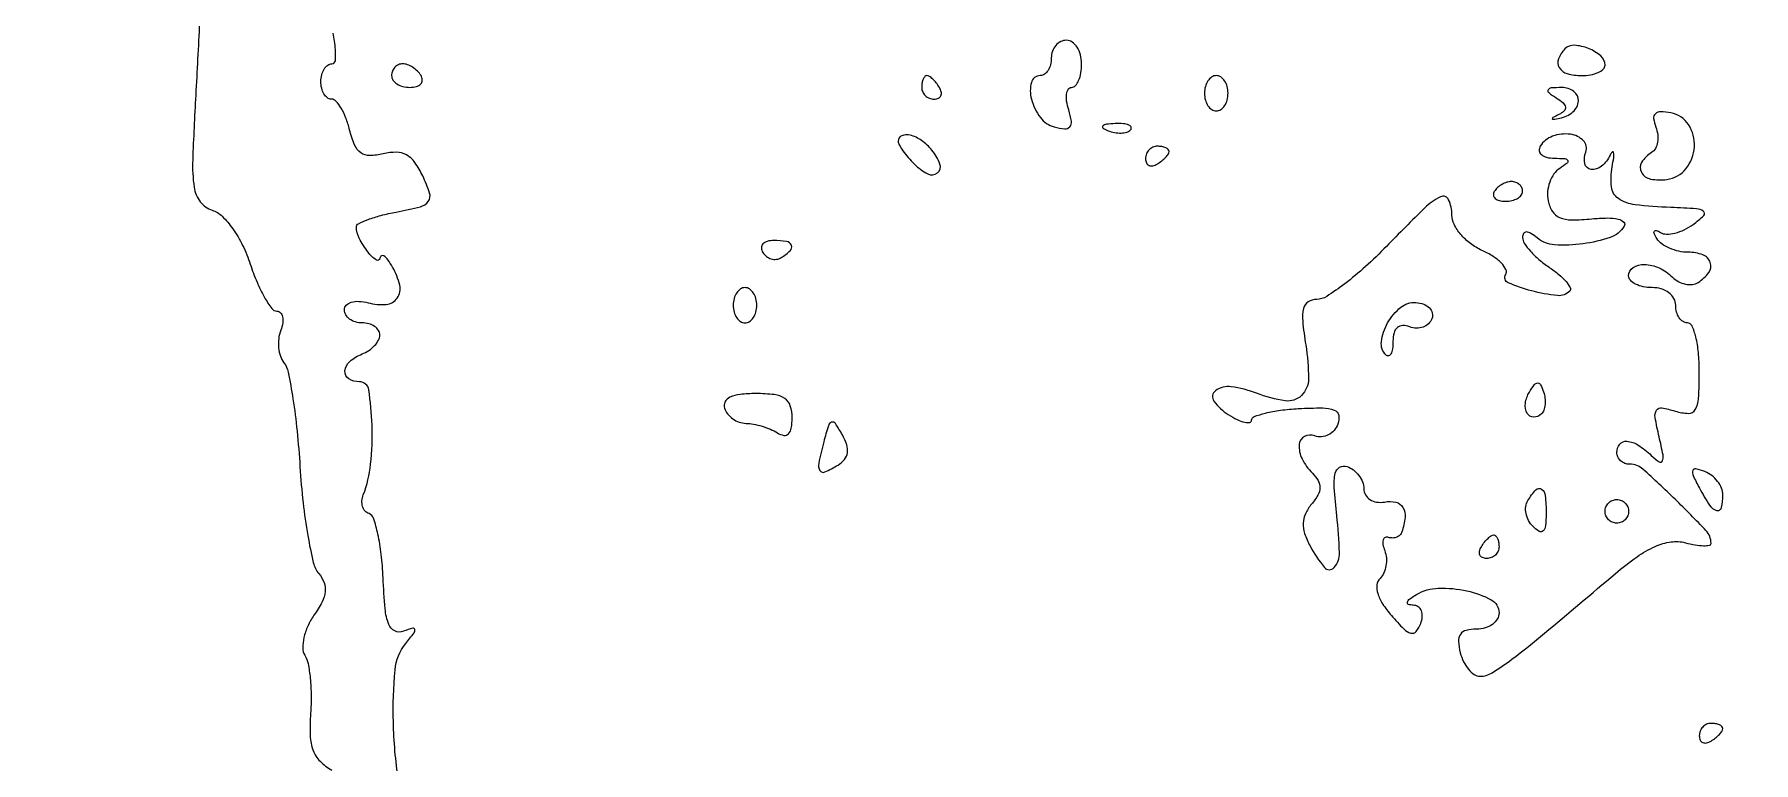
# Model space of a CAD drawing. Extents: x 0 to 4160, y 0 to 3120.
# Drawn here: x 3637.7 to 3783.6, y 545.7 to 607.5 of the extents above; entities that cross this region are included whole.
import ezdxf

# ---------------------------------------------------------------- set-up
doc = ezdxf.new("R2010")
doc.units = 0

msp = doc.modelspace()

# ---------------------------------------------------------------- linework, layer by layer
for points in [[(4159.499279, 606.274193, 0.000001), (4159.667734, 974.478125, 0.000057), (4159.806661, 1380.08378, 0.000034), (4159.883999, 1862.25)], [(757.647081, 3119.740147, 0.000002), (520.492565, 3119.487217, 0.4139)], [(1964.75, 0.149832, 0.000016), (2717.930904, 0.232101, 0.000028), (3351.473438, 0.357111)], [(3651.701675, 608.498388, -0.00105), (3651.372114, 602.339184, 0.004674), (3651.118263, 596.849513, 0.044965), (3651.242026, 594.516886, 0.127925), (3651.757688, 593.288143, 0.154116), (3652.777381, 592.570656, -0.118814), (3653.620744, 592.060695, -0.044359), (3654.520078, 590.996786, -0.039822), (3655.353611, 589.585536, -0.033795), (3656.006115, 587.981473, 0.020084), (3656.578383, 586.456198, 0.029347), (3657.212291, 585.169558, 0.029006), (3657.823899, 584.224645, 0.238988), (3658.267048, 584, -0.20697), (3658.575167, 583.866749, -0.14057), (3658.752446, 583.522143, -0.090963), (3658.760014, 582.996458, -0.049885), (3658.589736, 582.373252, 0.063411), (3658.417248, 581.667658, 0.05268), (3658.411187, 580.894406, 0.054746), (3658.562582, 580.172818, 0.089111), (3658.858506, 579.623252, -0.119821), (3659.232128, 578.815407, -0.010366), (3659.627766, 576.564035, -0.013184), (3659.977418, 573.822597, -0.009854), (3660.223247, 570.786228, 0.012402), (3660.486085, 567.733285, 0.015878), (3660.886592, 564.940528, 0.013788), (3661.354437, 562.653333, 0.116367), (3661.819012, 561.718078, -0.081717), (3662.267448, 560.952108, -0.12075), (3662.365052, 560.183074, -0.091727), (3662.096243, 559.304873, -0.032771), (3661.41359, 558.180095, 0.045862), (3660.88434, 557.254353, 0.050987), (3660.554969, 556.279439, 0.057553), (3660.458868, 555.400801, 0.137745), (3660.638369, 554.776114, -0.091665), (3660.913202, 554.069116, -0.022359), (3661.092475, 552.825999, -0.022168), (3661.172047, 551.358905, -0.020486), (3661.125124, 549.851146, 0.026879), (3661.090306, 547.951991, 0.080961), (3661.343075, 546.685429, 0.108018), (3661.930922, 545.775842, 0.072739), (3662.928822, 545.038093, -0.060609)], [(3668.577027, 544.210822, -0.03072), (3668.153363, 549.089999, -0.028228), (3668.292426, 553.539068, -0.149773), (3669.19676, 555.770618, 0.008016), (3669.911732, 556.67991, 0.212245), (3669.98123, 556.974061, 0.443796), (3669.803874, 557.082595, 0.017745), (3669, 556.814692, -0.202755), (3668.26467, 556.846267, -0.193965), (3667.757355, 557.396736, -0.068378), (3667.452537, 558.729105, -0.011273), (3667.278597, 561.367929, 0.017502), (3667.123103, 563.350385, 0.025722), (3666.836583, 565.074206, 0.023603), (3666.476841, 566.408585, 0.239031), (3666.084774, 566.805075, -0.134521), (3665.752023, 567.027479, -0.105719), (3665.541882, 567.408944, -0.091431), (3665.488113, 567.893529, -0.073774), (3665.602157, 568.405622, 0.065704), (3666.224234, 571.001684, 0.034437), (3666.341078, 574.327069, 0.028847), (3666.066622, 577.321382, 0.371192), (3665.278466, 578, -0.141621), (3664.361925, 578.264917, -0.282576), (3664.040892, 578.917368, -0.192018), (3664.458777, 579.734058, -0.088234), (3665.5, 580.361626, 0.055615), (3666.073647, 580.65847, 0.05786), (3666.559375, 581.071116, 0.064334), (3666.889786, 581.531511, 0.12413), (3667, 581.968615, 0.143927), (3666.884389, 582.361926, 0.099493), (3666.559375, 582.697031, 0.083896), (3666.073382, 582.922835, 0.066987), (3665.5, 583, -0.072803), (3664.926814, 583.083904, -0.087528), (3664.440625, 583.32801, -0.100509), (3664.115603, 583.69081, -0.133328), (3664, 584.116631, -0.196983), (3664.158725, 584.503889, -0.126681), (3664.580515, 584.757183, -0.086541), (3665.224988, 584.832365, -0.049856), (3665.999004, 584.710511, 0.084221), (3667.547156, 584.574337, 0.225694), (3668.481124, 585.11439, 0.210783), (3668.689871, 586.217041, 0.074877), (3668.084531, 587.74208, 0.024518), (3667.686524, 588.354418, 0.082401), (3667.348103, 588.689861, 0.297156), (3667.133587, 588.698201, 0.25169), (3667.015096, 588.5, -0.590424), (3666.697758, 588.343404, -0.07866), (3666.007648, 589.006297, -0.042116), (3665.260521, 590.186587, -0.114542), (3665.015313, 591.138709, -0.291463), (3665.186327, 591.421917, -0.024851), (3666.001463, 591.776829, -0.026743), (3667.094346, 592.123881, -0.017143), (3668.393922, 592.414122, 0.015212), (3670.442018, 592.863236, 0.174616), (3671.115813, 593.316369, 0.242209), (3671.227018, 594.015451, 0.030634), (3670.643922, 595.480593, 0.044101), (3669.978441, 596.621204, 0.11141), (3669.268308, 597.260037, 0.125627), (3668.409405, 597.489207, 0.064143), (3667.293519, 597.357695, -0.056398), (3666.153428, 597.205455, -0.161646), (3665.39986, 597.438931, -0.139061), (3664.866487, 598.107375, -0.037824), (3664.435111, 599.402515, 0.030348), (3664.120244, 600.397158, 0.042253), (3663.712782, 601.236989, 0.04894), (3663.278751, 601.827333, 0.212886), (3662.891592, 602, -0.16469), (3662.551479, 602.115149, -0.095693), (3662.261905, 602.440625, -0.076772), (3662.066212, 602.926281, -0.057513), (3662, 603.5, -0.060547), (3662.069717, 604.073609, -0.079223), (3662.275101, 604.559375, -0.09725), (3662.579324, 604.884618, -0.157506), (3662.936514, 605, 0.385914), (3663.226925, 605.263371, 0.044297), (3663.235618, 606.224906, 0.03476), (3663.030843, 607.58917, 0.018251)]]:
    msp.add_lwpolyline(points, format="xyb")
for points in [[(3724, 605.5, -0.060638), (3723.930179, 604.926394, -0.079294), (3723.724506, 604.440625, -0.097291), (3723.419848, 604.115387, -0.1573), (3723.062149, 604, 0.340786), (3722.305522, 603.416545, 0.131535), (3722.311937, 602.004733, 0.09398), (3723.077243, 600.434573, 0.170135), (3724.249202, 599.645083, 0.040873), (3725.150119, 599.48665, 0.244113), (3725.577894, 599.660734, 0.222298), (3725.705971, 600.127193, 0.034468), (3725.473696, 601.082876, -0.039003), (3725.302141, 601.817674, -0.069691), (3725.294562, 602.436845, -0.109416), (3725.442157, 602.8477, -0.25746), (3725.718327, 603, 0.216252), (3726.044697, 603.148081, 0.079095), (3726.32083, 603.5875, 0.060148), (3726.508926, 604.234235, 0.040743), (3726.571429, 605, 0.062428), (3726.475574, 605.764723, 0.080661), (3726.19375, 606.4125, 0.098045), (3725.776057, 606.846025, 0.153317), (3725.285714, 607, 0.115918), (3724.795291, 606.884753, 0.100475), (3724.377679, 606.559375, 0.093242), (3724.097367, 606.072829, 0.084383)], [(3767.597766, 606.264432, 0.104297), (3767.047981, 605.420792, 0.235241), (3767.116527, 604.680805, 0.186855), (3767.79516, 604.16822, 0.069473), (3769, 604, 0.042713), (3769.765672, 604.065528, 0.06238), (3770.4125, 604.262322, 0.081888), (3770.850784, 604.551578, 0.208972), (3771, 604.893011, 0.218907), (3770.6448, 605.665438, 0.081579), (3769.599301, 606.300655, 0.081237), (3768.401339, 606.569868, 0.214275)], [(3668, 604, 0.153634), (3668.120018, 603.618621, 0.097988), (3668.457961, 603.29375, 0.080552), (3668.962904, 603.074545, 0.062283), (3669.559017, 603, 0.066118), (3670.110654, 603.073267, 0.138808), (3670.478525, 603.29375, 0.191142), (3670.607943, 603.620352, 0.139169), (3670.5, 604, 0.06081), (3670.193797, 604.382515, 0.051032), (3669.7871, 604.70625, 0.053229), (3669.346558, 604.926698, 0.089642), (3668.940983, 605, 0.105429), (3668.581949, 604.923444, 0.099231), (3668.276414, 604.70625, 0.096318), (3668.071618, 604.381732, 0.092995)], [(3713, 603, 0.105053), (3713.081062, 602.618444, 0.099167), (3713.311086, 602.29375, 0.09642), (3713.654762, 602.076123, 0.093332), (3714.059017, 602, 0.108972), (3714.413961, 602.078288, 0.182303), (3714.6254, 602.29375, 0.161196), (3714.656512, 602.6179, 0.082592), (3714.5, 603, 0.029505), (3714.231006, 603.382774, 0.035638), (3713.933975, 603.70625, 0.038439), (3713.65171, 603.934461, 0.151918), (3713.440983, 604, 0.210953), (3713.272352, 603.92554, 0.081139), (3713.129539, 603.70625, 0.061769), (3713.032345, 603.382849, 0.042167)], [(3737, 602.5, 0.064853), (3737.074694, 601.926543, 0.082425), (3737.29375, 601.440625, 0.098894), (3737.618646, 601.115568, 0.148195), (3738, 601, 0.148195), (3738.381354, 601.115568, 0.098894), (3738.70625, 601.440625, 0.082425), (3738.925306, 601.926543, 0.064853), (3739, 602.5, 0.064853), (3738.925306, 603.073457, 0.082425), (3738.70625, 603.559375, 0.098894), (3738.381354, 603.884432, 0.148195), (3738, 604, 0.148195), (3737.618646, 603.884432, 0.098894), (3737.29375, 603.559375, 0.082425), (3737.074694, 603.073457, 0.064853)], [(3766.863153, 602.105738, -0.038845), (3767.435651, 601.677366, -0.174873), (3767.634507, 601.317241, -0.248589), (3767.524544, 600.99518, -0.076936), (3767.088153, 600.696051, 0.006803), (3766.56864, 600.438051, 0.346077), (3766.524347, 600.341449, 0.39322), (3766.606544, 600.287001, 0.007296), (3767.1625, 600.3875, 0.126881), (3768.273152, 600.918319, 0.204497), (3768.739963, 601.839322, 0.256695), (3768.359422, 602.654278, 0.161316), (3767.333333, 602.984687, 0.015159), (3766.416565, 602.949221, 0.258169), (3766.172057, 602.791015, 0.366947), (3766.223355, 602.552887, 0.02263)], [(3728.8125, 599.316886, 0.051402), (3729.359369, 599.160852, 0.05415), (3729.916927, 599.123424, 0.060344), (3730.402231, 599.202593, 0.126455), (3730.729167, 599.395833, 0.296942), (3730.77538, 599.614691, 0.208169), (3730.592839, 599.799335, 0.077125), (3730.112848, 599.910055, 0.028489), (3729.416667, 599.921053, 0.018894), (3728.670344, 599.862007, 0.168741), (3728.37858, 599.720685, 0.470617), (3728.395823, 599.538436, 0.054073)], [(3775.310417, 599.633449, -0.06239), (3775.46927, 598.989311, -0.07002), (3775.454825, 598.351442, -0.080019), (3775.276411, 597.816916, -0.134648), (3774.956326, 597.473008, 0.112985), (3774.105795, 596.633979, 0.277011), (3774.083215, 595.789112, 0.218515), (3774.870886, 595.218685, 0.084599), (3776.25, 595.180449, 0.189646), (3777.866636, 596.097335, 0.15615), (3778.589242, 597.959067, 0.162267), (3778.085651, 599.842333, 0.202065), (3776.59248, 600.839965, 0.040396), (3775.724405, 600.935406, 0.198499), (3775.273048, 600.763891, 0.241576), (3775.127054, 600.353362, 0.058571)], [(3711, 598.428571, 0.13189), (3711.081495, 598.124994, 0.022776), (3711.405655, 597.619345, 0.023405), (3711.852236, 597.046799, 0.019046), (3712.380952, 596.47619, 0.077721), (3713.510946, 595.651832, 0.294705), (3714.340712, 595.733449, 0.326261), (3714.549101, 596.48988, 0.08289), (3713.868879, 597.657991, 0.063469), (3712.982258, 598.486128, 0.090781), (3712.012482, 598.9468, 0.168778), (3711.307694, 598.895969, 0.29961)], [(3765.5, 598, 0.170746), (3765.416871, 597.619957, 0.187649), (3765.594912, 597.289252, 0.119238), (3766.042258, 597.06281, 0.055749), (3766.690983, 596.984687, -0.015686), (3767.587449, 596.948958, -0.258694), (3767.829582, 596.791186, -0.36503), (3767.778311, 596.554114, -0.023242), (3767.151607, 596.11486, 0.09922), (3766.663073, 595.648068, 0.066272), (3766.306108, 594.959058, 0.063188), (3766.128509, 594.162798, 0.071186), (3766.166802, 593.380173, 0.092671), (3766.523368, 592.476544, 0.155265), (3767.141256, 591.953908, 0.099144), (3768.16582, 591.750094, 0.024783), (3769.878112, 591.837211, -0.02211), (3771.196156, 591.911332, -0.059422), (3772.128351, 591.81145, -0.139445), (3772.585494, 591.560197, -0.349445), (3772.627694, 591.206613, -0.173618), (3771.448953, 590.266183, -0.048909), (3769.124509, 589.717354, -0.049058), (3766.718653, 589.630494, -0.158574), (3765.25, 590.211103, 0.032023), (3764.704144, 590.606578, 0.134888), (3764.320677, 590.723018, 0.279061), (3764.090368, 590.591875, 0.127914), (3764, 590.244417, 0.147444), (3764.146094, 589.759765, 0.036179), (3764.660937, 589.093489, 0.033927), (3765.388745, 588.383853, 0.028268), (3766.25, 587.731284, -0.024861), (3767.076535, 587.113834, -0.042254), (3767.692188, 586.509922, -0.054961), (3768.041659, 585.999927, -0.32468), (3768, 585.697617, -0.232463), (3766.957803, 585.31818, -0.036702), (3764.750562, 585.722172, -0.040843), (3762.784809, 586.408781, -0.4546), (3762.568043, 587.110096, 0.259328), (3762.587571, 587.533413, 0.079042), (3762.201822, 588.074733, 0.056719), (3761.496265, 588.645975, 0.03495), (3760.556388, 589.156262, -0.054833), (3759.578689, 589.738453, -0.054837), (3758.750939, 590.519228, -0.060118), (3758.186894, 591.370938, -0.116738), (3758, 592.160515, 0.104472), (3757.726051, 593.457318, 0.423175), (3757.047033, 593.708085, 0.082415), (3755.68975, 592.756754, 0.005965), (3752.448108, 589.5, -0.016365), (3750.66005, 587.77681, -0.021117), (3748.90427, 586.321875, -0.019454), (3747.371687, 585.248806, -0.143967), (3746.525487, 585, 0.146331), (3745.803346, 584.784033, 0.190796), (3745.410318, 584.224725, 0.083637), (3745.335788, 583.13985, 0.015069), (3745.595907, 581.125595, -0.039113), (3745.826545, 578.262325, -0.201973), (3745.225958, 576.827402, -0.236243), (3743.860071, 576.387102, -0.052844), (3741.421077, 577.030007, 0.054889), (3739.27368, 577.58669, 0.200592), (3737.939595, 577.243275, 0.408482), (3737.80729, 576.351746, 0.096367), (3739.024959, 575.216486, 0.026403), (3739.783496, 574.796707, 0.054368), (3740.421354, 574.568175, 0.099935), (3740.84391, 574.552873, 0.365299), (3741.005181, 574.741526, -0.311579), (3741.221151, 575.049926, -0.028136), (3742.170169, 575.343, -0.028701), (3743.448152, 575.58333, -0.017976), (3744.963821, 575.724005, -0.013411), (3747.032267, 575.785622, -0.093642), (3748.021537, 575.60174, -0.258367), (3748.395149, 575.153281, -0.139732), (3748.329598, 574.416534, -0.088293), (3748.001145, 573.871731, -0.094755), (3747.511828, 573.489467, -0.100011), (3746.939045, 573.327932, -0.110933), (3746.370958, 573.411145, 0.21644), (3745.485773, 573.358062, 0.259973), (3745.037651, 572.667942, 0.134308), (3745.284266, 571.45006, 0.079815), (3746.157618, 570.242382, -0.064094), (3746.648329, 569.606682, -0.139823), (3746.80025, 569.015474, -0.123074), (3746.624164, 568.382272, -0.044172), (3746.088224, 567.606304, 0.062234), (3745.567163, 566.790534, 0.102749), (3745.374043, 565.999073, 0.091033), (3745.502888, 565.128998, 0.040726), (3745.96579, 564.063922, 0.047845), (3747.179865, 562.238905, 0.463408), (3747.995932, 562.222363, 0.190227), (3748.454206, 563.488783, 0.020874), (3748.232274, 566.63163, -0.010812), (3748.015266, 569.019853, -0.068981), (3748.098636, 570.230579, -0.216752), (3748.471483, 570.738319, -0.211118), (3749.105111, 570.798296, -0.083239), (3749.639959, 570.514493, -0.067924), (3750.096844, 570.05377, -0.068642), (3750.40943, 569.492976, -0.089134), (3750.522442, 568.916667, 0.127203), (3750.665365, 568.398005, 0.120174), (3751.043923, 568.000616, 0.105419), (3751.608593, 567.787816, 0.079872), (3752.272442, 567.793837, -0.096447), (3753.249961, 567.770545, -0.210129), (3753.843657, 567.337351, -0.159991), (3754.022104, 566.495666, -0.053395), (3753.75, 565.25, -0.115609), (3753.587596, 564.986265, -0.100453), (3753.317087, 564.805763, -0.093338), (3752.979515, 564.736612, -0.084617), (3752.627319, 564.790894, 0.185962), (3752.344993, 564.777905, 0.222055), (3752.170945, 564.579495, 0.11705), (3752.151314, 564.187374, 0.04588), (3752.299174, 563.662749, -0.072732), (3752.437012, 563.049803, -0.060911), (3752.406546, 562.383347, -0.062883), (3752.220462, 561.766424, -0.091969), (3751.90003, 561.30003, 0.172327), (3751.640249, 560.754039, 0.100395), (3751.711538, 560.023861, 0.069569), (3752.122565, 559.142471, 0.034809), (3752.863298, 558.157619, 0.015749), (3753.919536, 557.014569, 0.132642), (3754.519591, 556.6633, 0.296565), (3754.963681, 556.805917, 0.079428), (3755.353738, 557.479444, 0.0711), (3755.487675, 558.066134, 0.118337), (3755.410752, 558.56466, 0.149837), (3755.137856, 558.897926, 0.141497), (3754.718615, 559.030409, -0.078179), (3754.316995, 559.103902, -0.403429), (3754.224699, 559.287027, -0.162305), (3754.421996, 559.562294, -0.024268), (3755, 559.93982, -0.124781), (3756.849546, 560.475241, -0.063156), (3759.280154, 560.249427, -0.068306), (3761.340041, 559.485385, -0.276546), (3762, 558.383423, -0.136671), (3761.853053, 557.855869, -0.100265), (3761.440001, 557.40638, -0.086388), (3760.822174, 557.103806, -0.070883), (3760.09362, 557, 0.060551), (3759.214569, 556.893154, 0.182942), (3758.726188, 556.55631, 0.167579), (3758.55836, 555.957021, 0.049229), (3758.710251, 555, 0.050588), (3758.995479, 554.234967, 0.059606), (3759.416934, 553.5875, 0.06961), (3759.903552, 553.146996, 0.150293), (3760.381538, 553, 0.138492), (3761.415118, 553.291882, 0.024563), (3763.092511, 554.438418, 0.012193), (3765.864375, 556.648378, 0.001456), (3771.861447, 561.703517, -0.021917), (3773.720522, 563.144756, -0.049912), (3775.263952, 564.020071, -0.068138), (3776.602122, 564.404995, -0.100284), (3777.81975, 564.336886, 0.020735), (3778.65585, 564.154904, 0.036433), (3779.359551, 564.084288, 0.045312), (3779.861665, 564.116156, 0.36981), (3780, 564.277613, 0.19138), (3779.568019, 565.36487, 0.010537), (3776.947896, 568.026982, 0.010739), (3774.220621, 570.571761, 0.184378), (3773.09879, 571, -0.089824), (3772.679287, 571.075976, -0.095294), (3772.32277, 571.29375, -0.099782), (3772.084236, 571.618491, -0.109085), (3772, 572, -0.176877), (3772.255907, 572.70077, -0.243571), (3772.864324, 572.95278, -0.123205), (3773.808245, 572.629128, -0.044841), (3774.929108, 571.75, 0.036785), (3775.604885, 571.202184, 0.477586), (3775.87582, 571.281106, 0.149515), (3775.926306, 571.787331, 0.008612), (3775.59003, 573.329791, -0.01469), (3775.252874, 574.971931, -0.185574), (3775.372423, 575.580898, -0.302461), (3775.826895, 575.785242, -0.035628), (3776.960922, 575.512403, 0.068725), (3778.077972, 575.320542, 0.273007), (3778.664448, 575.641058, 0.123104), (3778.943634, 576.567713, 0.011915), (3779, 578.932612, 0.023202), (3778.927627, 580.491409, 0.037088), (3778.70625, 581.805205, 0.042808), (3778.387318, 582.746631, 0.298029), (3778, 583, -0.148195), (3777.618646, 583.115568, -0.098894), (3777.29375, 583.440625, -0.082425), (3777.074694, 583.926543, -0.064853), (3777, 584.5, 0.130775), (3776.846791, 585.075754, 0.10214), (3776.416667, 585.5625, 0.08892), (3775.769411, 585.888136, 0.072314), (3775, 586, -0.048028), (3774.234582, 586.073693, -0.068025), (3773.5875, 586.29375, -0.088204), (3773.151477, 586.618118, -0.191087), (3773, 587, -0.256179), (3773.386186, 587.704274, -0.150634), (3774.337278, 587.966096, -0.101549), (3775.597221, 587.667373, -0.087775), (3776.712868, 586.887132, 0.074436), (3777.219746, 586.512254, 0.072722), (3777.818176, 586.298536, 0.077894), (3778.413694, 586.2733, 0.11056), (3778.912868, 586.446149, 0.098256), (3779.800497, 587.272164, 0.241568), (3779.931042, 588.127818, 0.226413), (3779.306397, 588.774621, 0.089615), (3778.059017, 589, -0.05367), (3777.263637, 589.085623, -0.048982), (3776.4786, 589.339137, -0.052221), (3775.818843, 589.712166, -0.099901), (3775.404508, 590.154508, -0.031004), (3775.177036, 590.579351, -0.237824), (3775.185234, 590.798602, -0.371123), (3775.346233, 590.858416, -0.049679), (3775.69817, 590.686541, 0.140164), (3776.212317, 590.541442, 0.058919), (3776.932134, 590.629081, 0.051943), (3777.729307, 590.91345, 0.046265), (3778.484552, 591.365045, 0.031992), (3779.378145, 592.11061, 0.463001), (3779.35792, 592.473158, 0.146939), (3778.766492, 592.693113, 0.006672), (3776.58266, 592.804411, -0.0188), (3773.545006, 593.033187, -0.123838), (3772.128779, 593.564948, -0.217015), (3771.542728, 594.547565, -0.073583), (3771.604968, 596.250996, 0.012422), (3771.733714, 597.056041, 0.07748), (3771.72501, 597.472168, 0.603945), (3771.611536, 597.508342, 0.087442), (3771.427755, 597.25, -0.104417), (3770.701602, 596.298683, -0.210834), (3769.817041, 596.029733, -0.319625), (3769.285811, 596.513955, -0.145856), (3769.361626, 597.5, 0.292206), (3769.163459, 598.466794, 0.169413), (3768.06368, 599.017721, 0.119735), (3766.546643, 598.850828, 0.168908)], [(3732, 596.940983, 0.108972), (3732.078288, 596.586039, 0.182303), (3732.29375, 596.3746, 0.161196), (3732.6179, 596.343488, 0.082592), (3733, 596.5, 0.029505), (3733.382774, 596.768994, 0.035638), (3733.70625, 597.066025, 0.038439), (3733.934461, 597.34829, 0.151918), (3734, 597.559017, 0.210953), (3733.92554, 597.727648, 0.081139), (3733.70625, 597.870461, 0.061769), (3733.382849, 597.967655, 0.042167), (3733, 598, 0.105053), (3732.618444, 597.918938, 0.099167), (3732.29375, 597.688914, 0.09642), (3732.076123, 597.345238, 0.093332)], [(3761.603006, 594.166667, 0.16277), (3761.528782, 593.850897, 0.190804), (3761.66697, 593.578125, 0.124167), (3762.023273, 593.393656, 0.05773), (3762.543989, 593.333333, 0.055286), (3763.100961, 593.395108, 0.074868), (3763.572297, 593.578125, 0.094314), (3763.888458, 593.848724, 0.170324), (3764, 594.166667, 0.112153), (3763.927786, 594.484563, 0.100145), (3763.723586, 594.755208, 0.094392), (3763.418314, 594.936779, 0.087308), (3763.059017, 595, 0.076861), (3762.660916, 594.938439, 0.053298), (3762.243158, 594.755208, 0.05288), (3761.869696, 594.485481, 0.071639)], [(3699.510081, 588.983688, 0.090427), (3699.820631, 588.639411, 0.095498), (3700.22714, 588.434921, 0.099685), (3700.665803, 588.401101, 0.108373), (3701.069098, 588.542705, 0.050477), (3701.838655, 589.13314, 0.315493), (3701.933879, 589.592818, 0.25701), (3701.519563, 589.914842, 0.039415), (3700.440983, 590, 0.067432), (3699.890269, 589.925389, 0.140899), (3699.524436, 589.701458, 0.190788), (3699.397824, 589.36964, 0.136093)], [(3697, 584.5, 0.064853), (3697.074694, 583.926543, 0.082425), (3697.29375, 583.440625, 0.098894), (3697.618646, 583.115568, 0.148195), (3698, 583, 0.148195), (3698.381354, 583.115568, 0.098894), (3698.70625, 583.440625, 0.082425), (3698.925306, 583.926543, 0.064853), (3699, 584.5, 0.064853), (3698.925306, 585.073457, 0.082425), (3698.70625, 585.559375, 0.098894), (3698.381354, 585.884432, 0.148195), (3698, 586, 0.148195), (3697.618646, 585.884432, 0.098894), (3697.29375, 585.559375, 0.082425), (3697.074694, 585.073457, 0.064853)], [(3756.307372, 583.358614, -0.114252), (3756.01815, 582.930299, -0.100345), (3755.557079, 582.648036, -0.093756), (3754.994271, 582.555854, -0.085656), (3754.417241, 582.670131, 0.09535), (3753.824032, 582.7758, 0.177032), (3753.373107, 582.603866, 0.150784), (3753.092201, 582.152587, 0.064455), (3753, 581.440322, -0.031683), (3752.959304, 580.798732, -0.084462), (3752.826304, 580.361374, -0.211647), (3752.630544, 580.199832, -0.270895), (3752.408694, 580.257973, -0.232403), (3752.017852, 581.403895, -0.096932), (3752.547257, 582.994703, -0.092268), (3753.666883, 584.32792, -0.193209), (3754.93668, 584.729817, -0.068815), (3755.607633, 584.584984, -0.109325), (3756.100975, 584.270297, -0.140039), (3756.340506, 583.838983, -0.149878)], [(3765.604167, 575.270833, -0.198339), (3764.941134, 574.995338, -0.274516), (3764.399603, 575.315272, -0.160291), (3764.239822, 576.176395, -0.105175), (3764.582949, 577.134215, -0.024362), (3765.012891, 577.759582, -0.233206), (3765.294341, 577.899578, -0.286646), (3765.536207, 577.749629, -0.033951), (3765.787251, 577.138246, -0.052621), (3765.903448, 576.610215, -0.052345), (3765.907167, 576.068604, -0.057227), (3765.805016, 575.594136, -0.115259)], [(3696.252754, 575.75, 0.091594), (3696.518874, 575.270207, 0.068485), (3696.964307, 574.859423, 0.067151), (3697.514239, 574.577239, 0.080498), (3698.086088, 574.473569, -0.043188), (3698.718312, 574.406932, -0.025882), (3699.451851, 574.225018, -0.025795), (3700.168462, 573.966336, -0.040363), (3700.75, 573.664552, 0.096404), (3701.299848, 573.453084, 0.247581), (3701.693248, 573.5793, 0.156592), (3701.931878, 574.05581, 0.038423), (3702, 574.940983, 0.076798), (3701.842256, 575.961924, 0.17048), (3701.37563, 576.583053, 0.118899), (3700.487816, 576.909238, 0.02886), (3698.916667, 577, 0.027448), (3697.591883, 576.927219, 0.082428), (3696.722596, 576.682656, 0.16108), (3696.297814, 576.280414, 0.207129)], [(3704.686109, 572.907679, 0.011769), (3704.254398, 571.082326, 0.191974), (3704.35922, 570.47398, 0.37874), (3704.786639, 570.343288, 0.031567), (3705.895294, 570.935288, 0.082479), (3706.444951, 571.415588, 0.137216), (3706.691414, 571.974495, 0.115252), (3706.632378, 572.652162, 0.048492), (3706.262779, 573.494924, 0.019134), (3705.673217, 574.459839, 0.348291), (3705.352378, 574.563945, 0.232867), (3705.073736, 574.268818, 0.01083)], [(3779.012045, 568.977495, 0.021649), (3779.868143, 567.531946, 0.178579), (3780.471244, 567.083485, 0.429399), (3780.873253, 567.316459, 0.058665), (3781, 568.393011, 0.097624), (3780.886414, 568.969221, 0.066866), (3780.552578, 569.548517, 0.064109), (3780.059143, 570.042967, 0.073124), (3779.476861, 570.370506, 0.035579), (3778.712709, 570.602939, 0.385819), (3778.454668, 570.457824, 0.192214), (3778.478702, 570.042006, 0.013467)], [(3766, 566.8, -0.02285), (3765.95293, 565.770569, -0.178281), (3765.75, 565.344219, -0.339454), (3765.413659, 565.303935, -0.062607), (3764.887132, 565.712868, -0.074436), (3764.512254, 566.219746, -0.072722), (3764.298536, 566.818176, -0.077894), (3764.2733, 567.413694, -0.11056), (3764.446149, 567.912868, -0.044558), (3765.138681, 568.837919, -0.382301), (3765.610971, 568.889506, -0.217734), (3765.929611, 568.333642, -0.022936)], [(3773, 567, -0.099038), (3772.923658, 566.618362, -0.097945), (3772.70625, 566.29375, -0.097945), (3772.381638, 566.076342, -0.099038), (3772, 566, -0.099038), (3771.618362, 566.076342, -0.097945), (3771.29375, 566.29375, -0.097945), (3771.076342, 566.618362, -0.099038), (3771, 567, -0.099038), (3771.076342, 567.381638, -0.097945), (3771.29375, 567.70625, -0.097945), (3771.618362, 567.923658, -0.099038), (3772, 568, -0.099038), (3772.381638, 567.923658, -0.097945), (3772.70625, 567.70625, -0.097945), (3772.923658, 567.381638, -0.099038)], [(3762, 564, -0.105053), (3761.918938, 563.618444, -0.099167), (3761.688914, 563.29375, -0.09642), (3761.345238, 563.076123, -0.093332), (3760.940983, 563, -0.108972), (3760.586039, 563.078288, -0.182303), (3760.3746, 563.29375, -0.161196), (3760.343488, 563.6179, -0.082592), (3760.5, 564, -0.029505), (3760.768994, 564.382774, -0.035638), (3761.066025, 564.70625, -0.038439), (3761.34829, 564.934461, -0.151918), (3761.559017, 565, -0.210953), (3761.727648, 564.92554, -0.081139), (3761.870461, 564.70625, -0.061769), (3761.967655, 564.382849, -0.042167)], [(3779, 547.940983, 0.108972), (3779.078288, 547.586039, 0.182303), (3779.29375, 547.3746, 0.161196), (3779.6179, 547.343488, 0.082592), (3780, 547.5, 0.029505), (3780.382774, 547.768994, 0.035638), (3780.70625, 548.066025, 0.038439), (3780.934461, 548.34829, 0.151918), (3781, 548.559017, 0.210953), (3780.92554, 548.727648, 0.081139), (3780.70625, 548.870461, 0.061769), (3780.382849, 548.967655, 0.042167), (3780, 549, 0.105053), (3779.618444, 548.918938, 0.099167), (3779.29375, 548.688914, 0.09642), (3779.076123, 548.345238, 0.093332)]]:
    msp.add_lwpolyline(points, format="xyb", close=True)

doc.saveas('drawing.dxf')
